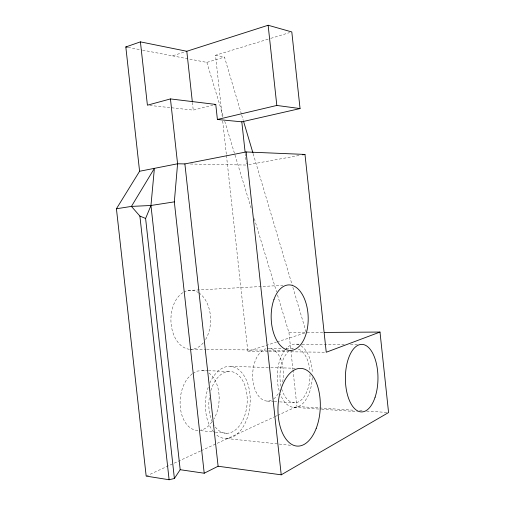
<?xml version="1.0" encoding="UTF-8"?>
<svg xmlns="http://www.w3.org/2000/svg" width="505" height="505" viewBox="0 0 505 505"><rect width="100%" height="100%" fill="white"/><g stroke="black" fill="none" stroke-linecap="round" stroke-linejoin="round"><path stroke-width="0.38" stroke-dasharray="2.52 1.89" d="M278.299 393.736L275.029 397.776A26.412 15.365 -88.3 0 1 272.555 399.644M211.948 421.997L208.256 426.214A30.054 19.424 -84.9 0 1 200.548 430.191M192.216 373.732L187.645 378.314A30.054 19.424 -84.9 0 0 180.954 411.493A30.054 19.424 -84.9 0 0 198.345 430.43M192.904 373.365L197.051 371.143L202.126 370.506L207.618 370.689M146.172 476.101L200.472 451.022M201.186 450.687L274.07 417.023M274.783 416.694L276.923 415.703M277.643 415.375L296.934 406.462L354.112 410.262M226.461 155.489L247.816 351.272L276.298 342.15M277.049 341.91L304.78 333.029M142.644 50.159L172.47 55.847L186.799 51.27M222.276 117.116L215.528 55.253L270.118 38.569M270.863 38.336L289.561 32.623M172.47 55.847L206.842 62.393L224.472 57.09L241.51 114.446M149.739 105.438L193.245 110.115L212.757 105.185M248.82 164.624L300.368 155.269M188.182 290.482L282.92 285.357M277.479 294.914L288.948 332.662L306.276 332.549L292.61 286.512M307.059 332.542L323.528 332.429M296.618 344.158L301.296 344.176M302.078 344.183L344.227 344.385M350.47 344.416L357.496 344.448M269.657 348.362L282.263 348.475M286.202 348.513L294.08 348.583A27.137 15.011 -88.8 0 0 292.54 349.018M190.985 349.296L205.882 349.46M206.671 349.466L267.833 350.142M268.616 350.148L284.302 350.319M247.816 351.272L268.205 351.524M268.988 351.537L326.243 352.244M190.341 164.018L246.509 165.04L246.257 162.73M230.64 366.403L269.967 367.526M270.756 367.552L295.135 368.252M208.401 370.72L230.362 371.465M267.252 401.09L273.445 401.481M274.221 401.526L278.867 401.822M279.637 401.873L294.352 402.794M359.592 410.628L362.729 410.836M366.643 411.095L387.79 412.497M294.175 407.383L320.808 409.176M321.59 409.233L357.622 411.663M200.662 430.664L214.562 432.046M215.332 432.128L226.915 433.284M226.625 438.523L290.728 445.284M128.112 47.394L141.88 50.014M215.528 55.253L224.472 57.09M206.842 62.393L223.355 116.75M224.731 121.282L251.332 208.855M254.318 218.665L276.563 291.896M241.731 115.203L243.303 120.487M253.163 153.69L292.382 285.761M222.705 121.036L226.379 154.707M192.399 102.376L193.245 110.115M288.948 332.662L292.9 369.174M292.982 369.95L296.934 406.462M245.253 153.47L245.588 156.556M245.67 157.326L246.175 161.953M209.821 383.08A36.152 22.315 -85.7 0 1 240.86 371.63A36.152 22.315 -85.7 0 1 246.251 420.659A36.152 22.315 -85.7 0 1 215.408 433.928M213.476 431.857A36.152 22.315 -85.7 0 1 208.439 386.615M285.117 349.826A31.663 17.517 -88.8 0 1 300.305 345.407M301.012 345.824A31.663 17.517 -88.8 0 1 312.317 373.201M312.279 377.563A31.663 17.517 -88.8 0 1 299.269 406.121A31.663 17.517 -88.8 0 1 280.332 394.247M279.132 390.617A31.663 17.517 -88.8 0 1 284.631 350.451M210.856 390.567A30.982 19.121 -85.7 0 1 238.657 375.398A30.982 19.121 -85.7 0 1 242.621 420.652A30.982 19.121 -85.7 0 1 213.868 424.913M212.226 421.801A30.982 19.121 -85.7 0 1 209.644 395.604M298.367 349.081A27.137 15.011 -88.8 0 1 309.855 371.301M309.988 374.356A27.137 15.011 -88.8 0 1 298.569 401.828A27.137 15.011 -88.8 0 1 281.525 388.395M280.982 386.205A27.137 15.011 -88.8 0 1 288.267 351.72M208.944 373.043A30.054 19.424 -84.9 0 1 214.038 418.86M202.126 370.506A30.054 19.424 -84.9 0 1 206.33 371.56M189.419 349.277A29.555 19.846 89.7 0 1 171.176 324.475A29.555 19.846 89.7 0 1 183.157 292.458M183.852 292.06A29.555 19.846 89.7 0 1 198.288 292.502M198.875 292.875A29.555 19.846 89.7 0 1 204.986 340.496M203.269 342.826A29.555 19.846 89.7 0 1 190.903 349.353M266.987 348.425A26.412 15.365 -88.3 0 1 282.592 382.304M271.261 400.301A26.412 15.365 -88.3 0 1 254.166 386.912A26.412 15.365 -88.3 0 1 258.333 354.781L261.798 350.937A26.412 15.365 -88.3 0 1 265.662 348.759"/><path stroke-width="0.76" d="M180.184 469.713L204.209 473.217L174.326 201.867L177.583 163.784L170.45 98.923L147.41 105.191L140.415 41.871L125.814 46.952L139.588 171.264L116.428 208.761L146.172 476.101L169.112 479.75L174.395 478.481L180.184 469.713L150.963 205.484L154.391 168.354L131.426 206.406L116.428 208.761M174.395 478.481L145.604 218.457L150.963 205.484L174.326 201.867M204.209 473.217L218.103 466.241L281.228 474.82L388.572 412.547L379.994 332.056L324.317 332.429M379.994 332.056L326.243 352.244L304.982 154.429L246.137 151.961L184.88 163.917L177.583 163.784L139.588 171.264M140.415 41.871L186.799 51.27L268.136 25.25L291.802 31.941L300.052 108.562L241.813 121.825L217.402 119.483L215.761 104.428L170.45 98.923M214.259 104.806L215.761 104.428M217.402 119.483L276.816 105.45L300.052 108.562M302.672 154.846L304.982 154.429M150.963 205.484L131.426 206.406L139.891 216.077L145.604 218.457M125.814 46.952L127.342 47.243M243.524 121.238L252.936 152.933M139.891 216.077L169.112 479.75M186.799 51.27L192.31 101.6M184.88 163.917L218.103 466.241M268.136 25.25L276.816 105.45M246.137 151.961L281.228 474.82M241.813 121.825L245.083 151.923M316.218 428.366A38.898 21.134 -87.4 0 0 301.428 368.429A38.898 21.134 -87.4 0 0 279.745 424.964A38.898 21.134 -87.4 0 0 316.218 428.366M375.095 397.214A33.778 16.293 -89.9 0 0 362.962 344.473A33.778 16.293 -89.9 0 0 346.96 392.77A33.778 16.293 -89.9 0 0 375.095 397.214M273.994 299.332A32.781 18.508 88.4 0 0 289.005 350.375A32.781 18.508 88.4 0 0 306.055 303.335A32.781 18.508 88.4 0 0 273.994 299.332"/></g></svg>
